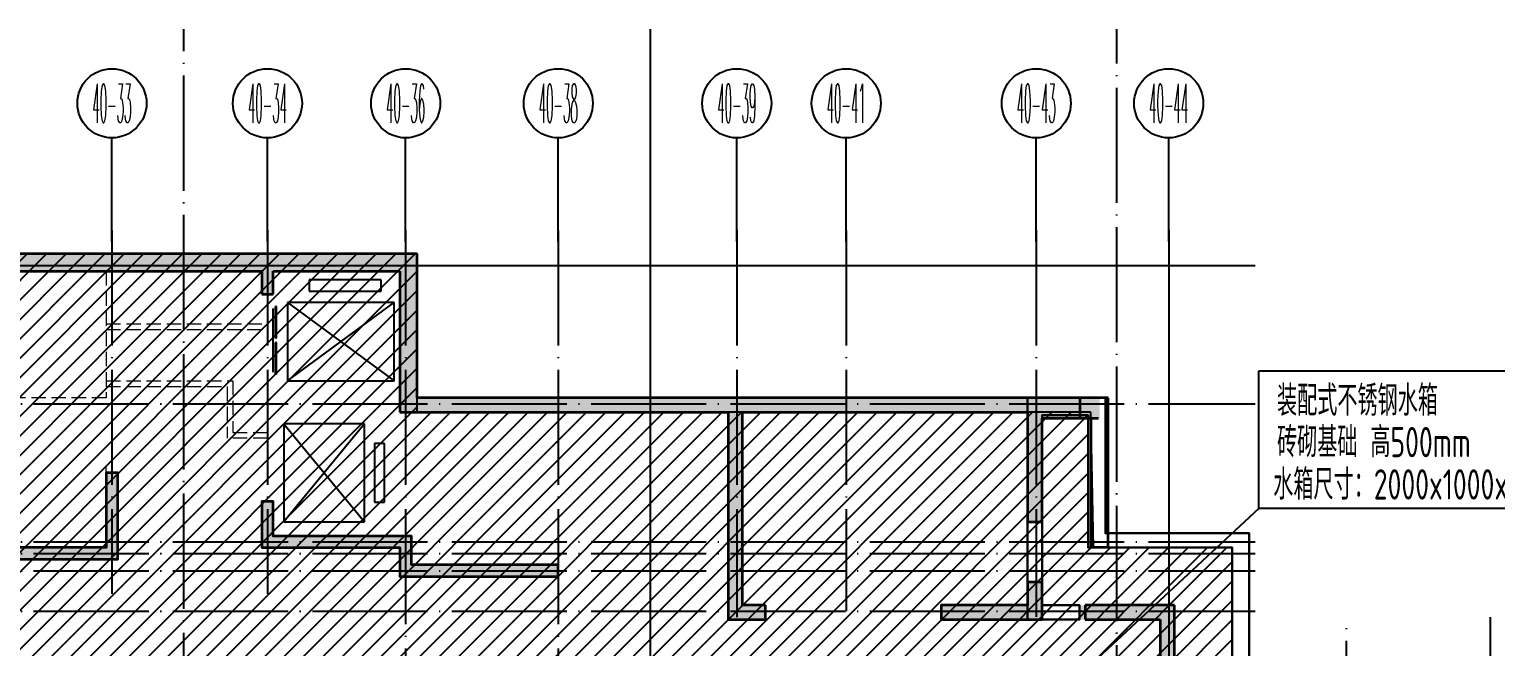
# Model space of a CAD drawing. Extents: x 115549 to 768939, y -502199 to 402497.
# Drawn here: x 280798 to 306261, y -318741 to -308022 of the extents above; entities that cross this region are included whole.
import ezdxf
from ezdxf.enums import TextEntityAlignment as Align

# ---------------------------------------------------------------- set-up
doc = ezdxf.new("R2010")
doc.units = 0
doc.header["$LTSCALE"] = 1000
doc.header["$MEASUREMENT"] = 0
doc.linetypes.add('__DASH', pattern=[0.35, 0.25, -0.1])
doc.linetypes.add('DOTE', pattern=[2.4200000000000004, 2, -0.2, 0.02, -0.2])
for name, color, linetype, lineweight in [('_0', 7, 'Continuous', 9), ('renWALL', 8, 'Continuous', 9), ('WALL', 150, 'Continuous', 30), ('主楼剪力墙', 212, 'Continuous', 5), ('剪力墙填充', 192, 'Continuous', 5), ('砼墙', 3, 'Continuous', 35)]:
    doc.layers.add(name, color=color, linetype=linetype, lineweight=lineweight)
for name, color, linetype in [('AXIS', 3, 'Continuous'), ('AXIS_TEXT', 7, 'Continuous'), ('DOTE', 16, 'DOTE'), ('EVTR', 2, 'Continuous'), ('WINDOW', 4, 'Continuous'), ('文字', 3, 'Continuous')]:
    doc.layers.add(name, color=color, linetype=linetype)
doc.styles.add('_TCH_AXIS', font='COMPLEX', dxfattribs={"bigfont": 'GBCBIG'})
doc.styles.add('COMPLEX', font='COMPLEX')
doc.styles.add('TSSD_Rein', font='tssdeng.shx', dxfattribs={"width": 0.7, "bigfont": 'tssdchn.shx'})

# ---------------------------------------------------------------- blocks, each defined once
blk = doc.blocks.new('qiangzh3333')
at = {"layer": 'WALL', "color": 8}
blk.add_lwpolyline([(503106601.0879959, 3697184896.250403), (503106601.0220502, 3697187746.184317), (503104101.0313287, 3697187746.281352), (503104101.0313287, 3697190096.169755), (503102751.5590816, 3697190096.169755), (503102751.5061421, 3697186246.165726), (503103652.0370349, 3697186246.079053), (503103652.0610965, 3697186496.079052), (503103001.5095794, 3697186496.141665), (503103001.5549565, 3697189796.169755), (503103801.0313287, 3697189796.169755), (503103801.0313287, 3697187496.292995), (503106301.0278348, 3697187496.19596), (503106301.0937805, 3697184646.262046)], dxfattribs=at)
blk = doc.blocks.new('zhuloujlqtiangchong')
at = {"layer": '主楼剪力墙'}
h = blk.add_hatch(color=253, dxfattribs=at)
h.dxf.hatch_style = 1
h.paths.add_polyline_path([(691872.2286140919, 661850.9697189331), (691872.2286140919, 659950.9697189331), (691872.2286140919, 659600.9697189331), (691872.2286140919, 657750.9697189331), (691872.2286140919, 655850.9697189331), (691672.2286140919, 655850.9697189331), (691672.2286140919, 657750.9697189331), (691672.2286140919, 659600.9697189331), (691672.2286140919, 659950.9697189331), (691672.2286140919, 661850.9697189331)], flags=16)
h.paths.add_polyline_path([(694422.2286140919, 662500.9697189331), (694172.2286140919, 662500.9697189331), (694172.2286140919, 661850.9697189331), (695572.2286140919, 661850.9697189331), (695922.2286140919, 661850.9697189331), (695922.2286140919, 662100.9697189331), (695572.2286140919, 662100.9697189331), (694422.2286140919, 662100.9697189331)], flags=17)
h.paths.add_polyline_path([(699172.2286140919, 656800.9697189331), (699172.2286140919, 657050.9697189331), (698772.2286140919, 657050.9697189331), (698772.2286140919, 658550.9697189331), (698572.2286140919, 658550.9697189331), (698572.2286140919, 656800.9697189331)], flags=17)
h.paths.add_polyline_path([(702672.2286140919, 660600.9697189331), (705222.2286140919, 660600.9697189331), (705972.2286140919, 660600.9697189331), (705972.2286140919, 660800.9697189331), (705222.2286140919, 660800.9697189331), (702422.2286140919, 660800.9697189331), (702422.2286140919, 660200.9697189331), (702422.2286140919, 658550.9697189331), (702422.2286140919, 657900.9697189331), (702422.2286140919, 657050.9697189331), (701672.2286140919, 657050.9697189331), (701672.2286140919, 656800.9697189331), (702672.2286140919, 656800.9697189331), (702672.2286140919, 657900.9697189331), (702672.2286140919, 658550.9697189331), (702672.2286140919, 660200.9697189331)], flags=17)
h.paths.add_polyline_path([(704222.2286140919, 656900.9697189331), (704222.2286140919, 657400.9697189331), (704222.2286140919, 657800.9697189331), (707172.2286140919, 657800.9697189331), (707172.2286140919, 658000.9697189331), (703972.2286140919, 658000.9697189331), (703972.2286140919, 657400.9697189331), (703972.2286140919, 656900.9697189331), (703972.2286140919, 656050.9697189331), (704222.2286140919, 656050.9697189331)], flags=17)
h.paths.add_polyline_path([(707272.2286140919, 652300.9697189331), (707272.2286140919, 653100.9697189331), (707672.2286140919, 653100.9697189331), (707672.2286140919, 653350.9697189331), (707272.2286140919, 653350.9697189331), (707272.2286140919, 654050.9697189331), (707022.2286140919, 654050.9697189331), (707022.2286140919, 653200.9697189331), (707022.2286140919, 652550.9697189331), (704572.2286140919, 652550.9697189331), (704222.2286140919, 652550.9697189331), (704222.2286140919, 652800.9853439331), (704222.2286140919, 654050.9697189331), (703972.2286140919, 654050.9697189331), (703972.2286140919, 652800.9853439331), (703972.2286140919, 652300.9697189331), (704572.2286140919, 652300.9697189331)])
h.paths.add_polyline_path([(715822.2286140919, 660200.9697189331), (715822.2286140919, 660800.9697189331), (713022.2286140919, 660800.9697189331), (713022.2286140919, 660600.9697189331), (715572.2286140919, 660600.9697189331), (715572.2286140919, 660200.9697189331), (715572.2286140919, 658550.9697189331), (715572.2286140919, 658150.9697189331), (715572.2286140919, 656800.9697189331), (716572.2286140919, 656800.9697189331), (716572.2286140919, 657050.9697189331), (715822.2286140919, 657050.9697189331), (715822.2286140919, 658150.9697189331), (715822.2286140919, 658550.9697189331)], flags=17)
h.paths.add_polyline_path([(710772.2286140919, 653100.9697189331), (710772.2286140919, 652300.9697189331), (711372.2286140919, 652300.9697189331), (713872.2286140919, 652300.9697189331), (714472.2286140919, 652300.9697189331), (714472.2286140919, 654050.9697189331), (714222.2286140919, 654050.9697189331), (714222.2286140919, 652550.9697189331), (713872.2286140919, 652550.9697189331), (711372.2286140919, 652550.9697189331), (711022.2286140919, 652550.9697189331), (711022.2286140919, 653200.9697189331), (711022.2286140919, 654050.9697189331), (710772.2286140919, 654050.9697189331), (710772.2286140919, 653350.9697189331), (710372.2286140919, 653350.9697189331), (710372.2286140919, 653100.9697189331)])
h.paths.add_polyline_path([(714472.2286140919, 657650.9697189331), (714472.2286140919, 658250.9697189331), (712772.2286140919, 658250.9697189331), (710872.2286140919, 658250.9697189331), (710872.2286140919, 658050.9697189331), (712772.2286140919, 658050.9697189331), (714222.2286140919, 658050.9697189331), (714222.2286140919, 657650.9697189331), (714222.2286140919, 656900.9697189331), (714222.2286140919, 656050.9697189331), (714472.2286140919, 656050.9697189331), (714472.2286140919, 656900.9697189331)], flags=17)
h.paths.add_polyline_path([(715672.2286140919, 662600.9697189331), (715672.2286140919, 662800.9697189331), (713122.2286140919, 662800.9697189331), (713122.2286140919, 663300.9697189331), (710722.2286140919, 663300.9697189331), (710722.2286140919, 663900.9697189331), (710522.2286140919, 663900.9697189331), (710522.2286140919, 663100.9697189331), (712922.2286140919, 663100.9697189331), (712922.2286140919, 662600.9697189331)], flags=17)
h.paths.add_polyline_path([(705322.2286140919, 662900.9697189331), (708022.2286140919, 662900.9697189331), (708022.2286140919, 664400.9697189331), (707822.2286140919, 664400.9697189331), (707822.2286140919, 663100.9697189331), (705122.2286140919, 663100.9697189331), (705122.2286140919, 662800.9697189331), (702572.2286140919, 662800.9697189331), (702572.2286140919, 662600.9697189331), (705322.2286140919, 662600.9697189331)], flags=17)
h.paths.add_polyline_path([(719672.2286140919, 656800.9697189331), (719672.2286140919, 658550.9697189331), (719472.2286140919, 658550.9697189331), (719472.2286140919, 657050.9697189331), (719072.2286140919, 657050.9697189331), (719072.2286140919, 656800.9697189331)], flags=17)
h.paths.add_polyline_path([(722672.2286140919, 661850.9697189331), (724072.2286140919, 661850.9697189331), (724072.2286140919, 662500.9697189331), (723822.2286140919, 662500.9697189331), (723822.2286140919, 662100.9697189331), (722672.2286140919, 662100.9697189331), (722322.2286140919, 662100.9697189331), (722322.2286140919, 661850.9697189331)], flags=17)
h.paths.add_polyline_path([(689372.2286140919, 662500.9697189331), (689122.2286140919, 662500.9697189331), (689122.2286140919, 662100.9697189331), (687972.2286140919, 662100.9697189331), (687622.2286140919, 662100.9697189331), (687622.2286140919, 661850.9697189331), (687972.2286140919, 661850.9697189331), (689372.2286140919, 661850.9697189331)], flags=17)
h.paths.add_polyline_path([(684972.2286140919, 656800.9697189331), (684972.2286140919, 658550.9697189331), (684772.2286140919, 658550.9697189331), (684772.2286140919, 657050.9697189331), (684372.2286140919, 657050.9697189331), (684372.2286140919, 656800.9697189331)], flags=17)
h.paths.add_polyline_path([(681122.2286140919, 660800.9697189331), (678322.2286140919, 660800.9697189331), (677572.2286140919, 660800.9697189331), (677572.2286140919, 660600.9697189331), (678322.2286140919, 660600.9697189331), (680872.2286140919, 660600.9697189331), (680872.2286140919, 660200.9697189331), (680872.2286140919, 658550.9697189331), (680872.2286140919, 657900.9697189331), (680872.2286140919, 656800.9697189331), (681872.2286140919, 656800.9697189331), (681872.2286140919, 657050.9697189331), (681122.2286140919, 657050.9697189331), (681122.2286140919, 657900.9697189331), (681122.2286140919, 658550.9697189331), (681122.2286140919, 660200.9697189331)], flags=17)
h.paths.add_polyline_path([(679572.2286140919, 656900.9697189331), (679572.2286140919, 657400.9697189331), (679572.2286140919, 658000.9697189331), (676372.2286140919, 658000.9697189331), (676372.2286140919, 657800.9697189331), (679322.2286140919, 657800.9697189331), (679322.2286140919, 657400.9697189331), (679322.2286140919, 656900.9697189331), (679322.2286140919, 656050.9697189331), (679572.2286140919, 656050.9697189331)], flags=17)
h.paths.add_polyline_path([(679572.2286140919, 652300.9697189331), (679572.2286140919, 654050.9697189331), (679322.2286140919, 654050.9697189331), (679322.2286140919, 652550.9697189331), (676872.2286140919, 652550.9697189331), (676522.2286140919, 652550.9697189331), (676522.2286140919, 653200.9697189331), (676522.2286140919, 654050.9697189331), (676272.2286140919, 654050.9697189331), (676272.2286140919, 653350.9697189331), (675872.2305672169, 653350.9697189331), (675872.2305672169, 653100.9697189331), (676272.2286140919, 653100.9697189331), (676272.2286140919, 652300.9697189331), (676872.2286140919, 652300.9697189331)])
h.paths.add_polyline_path([(667972.2305672169, 660200.9697189331), (667972.2305672169, 660600.9697189331), (670522.2305672169, 660600.9697189331), (670522.2305672169, 660800.9697189331), (667722.2305672169, 660800.9697189331), (667722.2305672169, 660200.9697189331), (667722.2305672169, 658550.9697189331), (667722.2305672169, 658150.9697189331), (667722.2305672169, 657050.9697189331), (666972.2305672169, 657050.9697189331), (666972.2305672169, 656800.9697189331), (667972.2305672169, 656800.9697189331), (667972.2305672169, 658150.9697189331), (667972.2305672169, 658550.9697189331)], flags=17)
h.paths.add_polyline_path([(669072.2305672169, 652300.9697189331), (672172.2305672169, 652300.9697189331), (672772.2305672169, 652300.9697189331), (672772.2305672169, 653100.9697189331), (673172.2305672169, 653100.9697189331), (673172.2305672169, 653350.9697189331), (672772.2305672169, 653350.9697189331), (672772.2305672169, 654050.9697189331), (672522.2305672169, 654050.9697189331), (672522.2305672169, 653200.9697189331), (672522.2305672169, 652550.9697189331), (672172.2305672169, 652550.9697189331), (669322.2305672169, 652550.9697189331), (669322.2305672169, 654050.9697189331), (669072.2305672169, 654050.9697189331)])
h.paths.add_polyline_path([(669322.2305672169, 657650.9697189331), (669322.2305672169, 658050.9697189331), (670772.2305672169, 658050.9697189331), (672672.2305672169, 658050.9697189331), (672672.2305672169, 658250.9697189331), (670772.2305672169, 658250.9697189331), (669072.2305672169, 658250.9697189331), (669072.2305672169, 657650.9697189331), (669072.2305672169, 656900.9697189331), (669072.2305672169, 656050.9697189331), (669322.2305672169, 656050.9697189331), (669322.2305672169, 656900.9697189331)], flags=17)
h.paths.add_polyline_path([(670622.2305672169, 662600.9697189331), (670622.2305672169, 663100.9697189331), (673022.2305672169, 663100.9697189331), (673022.2305672169, 663900.9697189331), (672822.2305672169, 663900.9697189331), (672822.2305672169, 663300.9697189331), (670422.2305672169, 663300.9697189331), (670422.2305672169, 662800.9697189331), (667872.2305672169, 662800.9697189331), (667872.2305672169, 662600.9697189331)], flags=17)
h.paths.add_polyline_path([(678422.2286140919, 663100.9697189331), (675722.2305672169, 663100.9697189331), (675722.2305672169, 664400.9697189331), (675522.2305672169, 664400.9697189331), (675522.2305672169, 662900.9697189331), (678222.2286140919, 662900.9697189331), (678222.2286140919, 662600.9697189331), (680972.2286140919, 662600.9697189331), (680972.2286140919, 662800.9697189331), (678422.2286140919, 662800.9697189331)], flags=17)
h.paths.add_polyline_path([(664472.2305672169, 656800.9697189331), (664472.2305672169, 657050.9697189331), (664072.2305672169, 657050.9697189331), (664072.2305672169, 658550.9697189331), (663872.2305672169, 658550.9697189331), (663872.2305672169, 656800.9697189331)], flags=17)
h.paths.add_polyline_path([(661222.2305672169, 661850.9697189331), (661222.2305672169, 662100.9697189331), (660872.2305672169, 662100.9697189331), (659722.2344734669, 662100.9697189331), (659722.2344734669, 662500.9697189331), (659472.2344734669, 662500.9697189331), (659472.2344734669, 661850.9697189331), (660872.2305672169, 661850.9697189331)], flags=17)
h.paths.add_polyline_path([(725071.2208015919, 655600.9697189331), (725071.2208015919, 655850.9697189331), (723172.2286140919, 655850.9697189331), (722822.2286140919, 655850.9697189331), (722822.2286140919, 656900.9697189331), (722822.2286140919, 657750.9697189331), (722572.2286140919, 657750.9697189331), (722572.2286140919, 657050.9697189331), (722172.2286140919, 657050.9697189331), (722172.2286140919, 656800.9697189331), (722572.2286140919, 656800.9697189331), (722572.2286140919, 655600.9697189331), (723172.2286140919, 655600.9697189331)], flags=17)
h.paths.add_polyline_path([(724722.2286140919, 665350.9697189331), (725072.2286140919, 665350.96971941), (725072.2286140919, 665700.9697189331), (713222.2286140919, 665700.9697189331), (713222.2286140919, 668200.9697189331), (705072.2286140919, 668200.9697189331), (705072.2286140919, 668125.9697189331), (704097.2286140919, 668125.9697189331), (704097.2286140919, 666500.9697189331), (699372.2286140919, 666500.9697189331), (699372.2286140919, 665700.9697189331), (693172.2286140919, 665700.9697189331), (693172.2286140919, 662100.9697189331), (690372.2286140919, 662100.9697189331), (690372.2286140919, 665700.9697189331), (684172.2286140919, 665700.9697189331), (684172.2286140919, 666500.9697189331), (679447.2286140919, 666500.9697189331), (679447.2286140919, 668125.9697189331), (678472.2286140919, 668125.9697189331), (678472.2286140919, 668200.9697189331), (670322.2305672169, 668200.9697189331), (670322.2305672169, 665700.9697189331), (658472.2344734669, 665700.9697189331), (658472.2344734669, 662100.9697189331), (657172.2344734669, 662100.9697189331), (657172.2344734669, 655600.9697189331), (660972.2305672169, 655600.9697189331), (660972.2305672169, 656800.9697189331), (661372.2305672169, 656800.9697189331), (661372.2305672169, 657050.9697189331), (660972.2305672169, 657050.9697189331), (660972.2305672169, 657750.9697189331), (660722.2305672169, 657750.9697189331), (660722.2305672169, 655850.9697189331), (657422.2344734669, 655850.9697189331), (657422.2344734669, 661850.9697189331), (658822.2344734669, 661850.9697189331), (658822.2344734669, 665350.9697189331), (659472.2344734669, 665350.9697189331), (659472.2344734669, 663550.9697189331), (659722.2344734669, 663550.9697189331), (659722.2344734669, 665450.9697189331), (664672.2305672169, 665450.9697189331), (664672.2305672169, 662100.9697189331), (664272.2305672169, 662100.9697189331), (664272.2305672169, 661850.9697189331), (664922.2305672169, 661850.9697189331), (664922.2305672169, 665450.9697189331), (670622.2305672169, 665450.9697189331), (670622.2305672169, 667900.9697189331), (672822.2305672169, 667900.9697189331), (672822.2305672169, 667500.9697189331), (673022.2305672169, 667500.9697189331), (673022.2305672169, 667900.9697189331), (678222.2286140919, 667900.9697189331), (678222.2286140919, 665450.9697189331), (680972.2286140919, 665450.9697189331), (680972.2286140919, 665700.9697189331), (678472.2286140919, 665700.9697189331), (678472.2286140919, 667775.9697189331), (679097.2286140919, 667775.9697189331), (679097.2286140919, 666250.9697189331), (683922.2286140919, 666250.9697189331), (683922.2286140919, 665700.9697189331), (683572.2286140919, 665700.9697189331), (683572.2286140919, 665450.9697189331), (683922.2286140919, 665450.9697189331), (683922.2286140919, 661850.9697189331), (684572.2286140919, 661850.9697189331), (684572.2286140919, 662100.9697189331), (684172.2286140919, 662100.9697189331), (684172.2286140919, 665450.9697189331), (689122.2286140919, 665450.9697189331), (689122.2286140919, 663550.9697189331), (689372.2286140919, 663550.9697189331), (689372.2286140919, 665350.9697189331), (690022.2286140919, 665350.9697189331), (690022.2286140919, 661850.9697189331), (691422.2286140919, 661850.9697189331), (691422.2286140919, 655850.9697189331), (688122.2286140919, 655850.9697189331), (688122.2286140919, 657750.9697189331), (687872.2286140919, 657750.9697189331), (687872.2286140919, 657050.9697189331), (687472.2286140919, 657050.9697189331), (687472.2286140919, 656800.9697189331), (687872.2286140919, 656800.9697189331), (687872.2286140919, 655600.9697189331), (695672.2286140919, 655600.9697189331), (695672.2286140919, 656800.9697189331), (696072.2286140919, 656800.9697189331), (696072.2286140919, 657050.9697189331), (695672.2286140919, 657050.9697189331), (695672.2286140919, 657750.9697189331), (695422.2286140919, 657750.9697189331), (695422.2286140919, 655850.9697189331), (692122.2286140919, 655850.9697189331), (692122.2286140919, 661850.9697189331), (693522.2286140919, 661850.9697189331), (693522.2286140919, 665350.9697189331), (694172.2286140919, 665350.9697189331), (694172.2286140919, 663550.9697189331), (694422.2286140919, 663550.9697189331), (694422.2286140919, 665450.9697189331), (699372.2286140919, 665450.9697189331), (699372.2286140919, 662100.9697189331), (698972.2286140919, 662100.9697189331), (698972.2286140919, 661850.9697189331), (699622.2286140919, 661850.9697189331), (699622.2286140919, 665450.9697189331), (699972.2286140919, 665450.9697189331), (699972.2286140919, 665700.9697189331), (699622.2286140919, 665700.9697189331), (699622.2286140919, 666250.9697189331), (704447.2286140919, 666250.9697189331), (704447.2286140919, 667775.9697189331), (705072.2286140919, 667775.9697189331), (705072.2286140919, 665700.9697189331), (702572.2286140919, 665700.9697189331), (702572.2286140919, 665450.9697189331), (705322.2286140919, 665450.9697189331), (705322.2286140919, 667900.9697189331), (710522.2286140919, 667900.9697189331), (710522.2286140919, 667500.9697189331), (710722.2286140919, 667500.9697189331), (710722.2286140919, 667900.9697189331), (712922.2286140919, 667900.9697189331), (712922.2286140919, 665450.9697189331), (718622.2286140919, 665450.9697189331), (718622.2286140919, 661850.9697189331), (719272.2286140919, 661850.9697189331), (719272.2286140919, 662100.9697189331), (718872.2286140919, 662100.9697189331), (718872.2286140919, 665450.9697189331), (723822.2286140919, 665450.9697189331), (723822.2286140919, 663550.9697189331), (724072.2286140919, 663550.9697189331), (724072.2286140919, 665350.9697189331)])
h.paths.add_polyline_path([(725072.2286140919, 662100.9697189331), (724722.2286140919, 662100.9697184563), (724722.2286140919, 661850.9697189331), (726122.2286140919, 661850.9697189331), (726122.2286140919, 655850.9697189331), (725671.2208015919, 655850.9697189331), (725671.2208015919, 655600.9697189331), (726372.2286140919, 655600.9697189331), (726372.2286140919, 662100.9697189331)])
at = {"color": 253}
for q in [(724733.1645114422, 665700.9761309624), (725053.4620158672, 665350.9697189331)]:
    blk.add_line((724733.164511323, 665350.9697189331), q, dxfattribs=at)
blk = doc.blocks.new('$DORLIB2D$00000127')
at = {"color": 0}
for points in [[(-0.5333333333328483, 0.7948983154366971), (-0.5333333333328483, 0.690405644187237)], [(-0.0333333333328483, 0.7948983154366971), (-0.5333333333328483, 0.7948983154366971)], [(-0.0333333333328483, 0.7948983154366971), (-0.0333333333328483, 0.690405644187237)], [(0.5333333333328483, 0.7948983154366971), (0.0333333333328483, 0.7948983154366971)], [(0.0333333333328483, 0.7948983154366971), (0.0333333333328483, 0.690405644187237)], [(0.5333333333328483, 0.7948983154366971), (0.5333333333328483, 0.690405644187237)], [(-0.0333333333328483, 0.690405644187237), (-0.5333333333328483, 0.690405644187237)], [(0.5, 0.4999999999999858), (-0.5, 0.4999999999999858)], [(0.5333333333328483, 0.690405644187237), (0.0333333333328483, 0.690405644187237)]]:
    blk.add_lwpolyline(points, dxfattribs=at)
blk = doc.blocks.new('_AXISO')
blk.add_circle((0, 0), 0.5)
at = {"layer": 'AXIS_TEXT', "style": 'COMPLEX', "width": 1.041666666666667}
blk.add_attdef('A', text='', height=0.56, dxfattribs=at).set_placement((-0.25, -0.28), (0.25, -0.28), align=Align.FIT)
blk = doc.blocks.new('agaaa')
at = {"layer": 'AXIS'}
for p, q in [((1163995.687020369, 1322674.488126552), (1163995.687020371, 1324476.115025775)), ((1166695.687020291, 1322674.488126551), (1166695.687020293, 1324476.115025773)), ((1169095.687019807, 1322674.488126549), (1169095.687019809, 1324476.115025772)), ((1171745.687020876, 1322674.488126547), (1171745.687020878, 1324476.11502577)), ((1174845.687020241, 1322674.488126545), (1174845.687020242, 1324476.115025768)), ((1176745.687020577, 1322674.488126544), (1176745.687020579, 1324476.115025767)), ((1180045.687020414, 1322674.488126542), (1180045.687020416, 1324476.115025765)), ((1182345.687020481, 1322674.488126541), (1182345.687020483, 1324476.115025763))]:
    blk.add_line(p, q, dxfattribs=at)
ref = blk.add_blockref('_AXISO', (1163995.687020371, 1325076.115025775), dxfattribs=dict(at, xscale=1200, yscale=1200, zscale=1200))
ref.add_attrib('A', '40-33', dxfattribs={"layer": 'AXIS_TEXT', "height": 678.8225099390856, "style": '_TCH_AXIS', "width": 0.2099999999999274}).set_placement((1163656.275765402, 1324736.703770806), (1164335.098275341, 1324736.703770806), align=Align.FIT)
ref = blk.add_blockref('_AXISO', (1166695.687020293, 1325076.115025773), dxfattribs=dict(at, xscale=1200, yscale=1200, zscale=1200))
ref.add_attrib('A', '40-34', dxfattribs={"layer": 'AXIS_TEXT', "height": 678.8225099390856, "style": '_TCH_AXIS', "width": 0.2058823529411053}).set_placement((1166356.275765323, 1324736.703770804), (1167035.098275262, 1324736.703770804), align=Align.FIT)
ref = blk.add_blockref('_AXISO', (1169095.687019809, 1325076.115025771), dxfattribs=dict(at, xscale=1200, yscale=1200, zscale=1200))
ref.add_attrib('A', '40-36', dxfattribs={"layer": 'AXIS_TEXT', "height": 678.8225099390856, "style": '_TCH_AXIS', "width": 0.2099999999999274}).set_placement((1168756.27576484, 1324736.703770802), (1169435.098274779, 1324736.703770802), align=Align.FIT)
ref = blk.add_blockref('_AXISO', (1171745.687020878, 1325076.11502577), dxfattribs=dict(at, xscale=1200, yscale=1200, zscale=1200))
ref.add_attrib('A', '40-38', dxfattribs={"layer": 'AXIS_TEXT', "height": 678.8225099390856, "style": '_TCH_AXIS', "width": 0.2099999999999274}).set_placement((1171406.275765908, 1324736.7037708), (1172085.098275847, 1324736.7037708), align=Align.FIT)
ref = blk.add_blockref('_AXISO', (1174845.687020243, 1325076.115025768), dxfattribs=dict(at, xscale=1200, yscale=1200, zscale=1200))
ref.add_attrib('A', '40-39', dxfattribs={"layer": 'AXIS_TEXT', "height": 678.8225099390856, "style": '_TCH_AXIS', "width": 0.2099999999999274}).set_placement((1174506.275765273, 1324736.703770798), (1175185.098275212, 1324736.703770798), align=Align.FIT)
ref = blk.add_blockref('_AXISO', (1176745.687020579, 1325076.115025767), dxfattribs=dict(at, xscale=1200, yscale=1200, zscale=1200))
ref.add_attrib('A', '40-41', dxfattribs={"layer": 'AXIS_TEXT', "height": 678.8225099390856, "style": '_TCH_AXIS', "width": 0.21649484536075}).set_placement((1176406.27576561, 1324736.703770797), (1177085.098275549, 1324736.703770797), align=Align.FIT)
ref = blk.add_blockref('_AXISO', (1180045.687020416, 1325076.115025765), dxfattribs=dict(at, xscale=1200, yscale=1200, zscale=1200))
ref.add_attrib('A', '40-43', dxfattribs={"layer": 'AXIS_TEXT', "height": 678.8225099390856, "style": '_TCH_AXIS', "width": 0.2058823529411053}).set_placement((1179706.275765447, 1324736.703770795), (1180385.098275386, 1324736.703770795), align=Align.FIT)
ref = blk.add_blockref('_AXISO', (1182345.687020483, 1325076.115025763), dxfattribs=dict(at, xscale=1200, yscale=1200, zscale=1200))
ref.add_attrib('A', '40-44', dxfattribs={"layer": 'AXIS_TEXT', "height": 678.8225099390856, "style": '_TCH_AXIS', "width": 0.2019230769230071}).set_placement((1182006.275765514, 1324736.703770794), (1182685.098275452, 1324736.703770794), align=Align.FIT)
blk = doc.blocks.new('gangjinhunningtuqiang')
at = {"layer": '砼墙', "color": 8}
for p, q in [((707922.2286140919, 668200.9697189331), (705822.2286140919, 668200.9697189331)), ((710622.2286140919, 668200.9697189331), (707922.2286140919, 668200.9697189331)), ((713222.2286140919, 668200.9697189331), (710622.2286140919, 668200.9697189331)), ((713222.2286140919, 665700.9697189331), (713222.2286140919, 668200.9697189331)), ((705822.2286140919, 667900.9697189331), (707922.2286140919, 667900.9697189331)), ((707922.2286140919, 667900.9697189331), (710522.2286140919, 667900.9697189331)), ((710522.2286140919, 667900.9697189331), (710522.2286140919, 667500.9697189331)), ((710722.2286140919, 667500.9697189331), (710722.2286140919, 667900.9697189331)), ((710722.2286140919, 667900.9697189331), (712922.2286140919, 667900.9697189331)), ((712922.2286140919, 667900.9697189331), (712922.2286140919, 665450.9697189331)), ((710522.2286140919, 667500.9697189331), (710722.2286140919, 667500.9697189331)), ((713522.2286140919, 665700.9697189331), (713222.2286140919, 665700.9697189331)), ((715672.2286140919, 665700.9697189331), (713522.2286140919, 665700.9697189331)), ((718272.2286140919, 665700.9697189331), (715672.2286140919, 665700.9697189331)), ((718772.2286140919, 665700.9697189331), (718272.2286140919, 665700.9697189331)), ((720672.2286140919, 665700.9697189331), (718772.2286140919, 665700.9697189331)), ((723072.2286140919, 665700.9697189331), (720672.2286140919, 665700.9697189331)), ((723972.2286140919, 665700.9697189331), (723072.2286140919, 665700.9697189331)), ((725222.2132832408, 665700.9697189331), (723972.2286140919, 665700.9697189331)), ((725222.2132832408, 663101.0925154686), (725222.2132832408, 665700.9697189331)), ((712922.2286140919, 665450.9697189331), (713522.2286140919, 665450.9697189331)), ((713522.2286140919, 665450.9697189331), (715672.2286140919, 665450.9697189331)), ((715672.2286140919, 665450.9697189331), (718272.2286140919, 665450.9697189331)), ((718272.2286140919, 665450.9697189331), (718622.2286140919, 665450.9697189331)), ((718622.2286140919, 665450.9697189331), (718622.2286140919, 661850.9697189331)), ((718872.2286140919, 662100.9697189331), (718872.2286140919, 665450.9697189331)), ((718872.2286140919, 665450.9697189331), (720672.2286140919, 665450.9697189331)), ((720672.2286140919, 665450.9697189331), (723072.2286140919, 665450.9697189331)), ((723072.2286140919, 665450.9697189331), (723822.2286140919, 665450.9697189331)), ((723822.2286140919, 665450.9697189331), (723822.2286140919, 663550.9697189331)), ((724072.2286140919, 665350.9697189331), (724922.2132832408, 665352.0105829239)), ((724072.2286140919, 663550.9697189331), (724072.2286140919, 665350.9697189331)), ((724922.2132832408, 665352.0198206902), (724922.2132832408, 663101.0974311829)), ((723822.2286140919, 663550.9697189331), (724072.2286140919, 663550.9697189331)), ((719272.2286140919, 662100.9697189331), (718872.2286140919, 662100.9697189331)), ((719272.2286140919, 661850.9697189331), (719272.2286140919, 662100.9697189331)), ((724821.2132832408, 662100.9697189331), (724821.2132832408, 661850.9697189331)), ((725772.2286140919, 662100.9697189331), (725171.2132832408, 662100.9697189331)), ((726372.2286140919, 662100.9697189331), (725772.2286140919, 662100.9697189331)), ((726372.2286140919, 660500.9697189331), (726372.2286140919, 662100.9697189331)), ((718622.2286140919, 661850.9697189331), (719272.2286140919, 661850.9697189331)), ((724821.2132832408, 661850.9697189331), (725772.2286140919, 661850.9697189331)), ((725772.2286140919, 661850.9697189331), (726122.2286140919, 661850.9697189331)), ((726122.2286140919, 661850.9697189331), (726122.2286140919, 660500.9697189331))]:
    blk.add_line(p, q, dxfattribs=at)
for points in [[(705322.2286140919, 662900.9697189331), (708022.2286140919, 662900.9697189331), (708022.2286140919, 664400.9697189331), (707822.2286140919, 664400.9697189331), (707822.2286140919, 663100.9697189331), (705122.2286140919, 663100.9697189331), (705122.2286140919, 662800.9697189331), (702572.2286140919, 662800.9697189331), (702572.2286140919, 662600.9697189331), (705322.2286140919, 662600.9697189331)], [(715672.2286140919, 662600.9697189331), (715672.2286140919, 662800.9697189331), (713122.2286140919, 662800.9697189331), (713122.2286140919, 663300.9697189331), (710722.2286140919, 663300.9697189331), (710722.2286140919, 663900.9697189331), (710522.2286140919, 663900.9697189331), (710522.2286140919, 663100.9697189331), (712922.2286140919, 663100.9697189331), (712922.2286140919, 662600.9697189331)], [(722672.2286140919, 661850.9697189331), (724072.2286140919, 661850.9697189331), (724072.2286140919, 662500.9697189331), (723822.2286140919, 662500.9697189331), (723822.2286140919, 662100.9697189331), (722672.2286140919, 662100.9697189331), (722322.2286140919, 662100.9697189331), (722322.2286140919, 661850.9697189331)]]:
    blk.add_lwpolyline(points, close=True, dxfattribs=at)
for points in [[(725223.2132832408, 663101.0925154686), (724922.2132832408, 663101.0974311829)], [(725171.2132832408, 662100.9697189331), (724821.2132832408, 662100.9697189331)]]:
    blk.add_lwpolyline(points, dxfattribs=at)
blk = doc.blocks.new('saaaa')
at = {"layer": 'WALL', "color": 8}
for p, q in [((504770440.3650139, 3696250892.570659), (504770440.3120744, 3696247042.56663)), ((504771789.837261, 3696250892.570658), (504770440.3650139, 3696250892.570659)), ((504771789.837261, 3696248542.682255), (504771789.837261, 3696250892.570658)), ((504770690.3155117, 3696247292.542569), (504770690.3608888, 3696250592.570659)), ((504770690.3608888, 3696250592.570659), (504771489.837261, 3696250592.570658)), ((504771489.837261, 3696250592.570658), (504771489.837261, 3696248292.693899)), ((504774289.8279825, 3696248542.58522), (504771789.837261, 3696248542.682255)), ((504774289.8939282, 3696245692.651307), (504774289.8279825, 3696248542.58522)), ((504771489.837261, 3696248292.693899), (504773989.8337671, 3696248292.596864)), ((504773989.8337671, 3696248292.596864), (504773989.8997127, 3696245442.66295)), ((504771340.8670288, 3696247292.479956), (504770690.3155117, 3696247292.542569)), ((504771340.8429672, 3696247042.479957), (504771340.8670288, 3696247292.479956)), ((504770440.3120744, 3696247042.56663), (504771340.8429672, 3696247042.479957))]:
    blk.add_line(p, q, dxfattribs=at)
blk = doc.blocks.new('40zhouxian')
at = {"layer": 'DOTE', "color": 8}
for p, q in [((1163995.687020397, 1299649.318362949), (1163995.687020397, 1293339.186490136)), ((1166695.687020315, 1299649.318362961), (1166695.687020322, 1293339.186490156)), ((1169095.68701983, 1299649.318362962), (1169095.687019839, 1288337.611513099)), ((1171745.687020903, 1299649.318362912), (1171745.687020911, 1281922.12026206)), ((1171745.687020904, 1299649.318363002), (1171745.687020911, 1281922.12026206)), ((1174845.68702027, 1299649.318363005), (1174845.68702027, 1292934.430192555)), ((1176745.687020599, 1299649.318363007), (1176745.687020599, 1293039.186490531)), ((1180045.687020426, 1299649.318363009), (1180045.687020426, 1292939.187235209)), ((1182345.687020486, 1299649.318363002), (1182345.687020501, 1281921.997362807)), ((1182345.687020486, 1299649.318363002), (1182345.687020501, 1281921.997362807)), ((1111815.040118809, 1299039.186490352), (1183845.687020471, 1299039.186490352)), ((1111815.040118813, 1296639.186490255), (1183845.687020476, 1296639.186490255)), ((1111815.040118809, 1294239.186489905), (1183845.687020471, 1294239.186489905)), ((1111815.040118813, 1294039.186490248), (1183845.687020476, 1294039.186490248)), ((1111815.040118809, 1293739.186490221), (1183845.687020471, 1293739.186490221)), ((1111815.040118809, 1293039.186490303), (1183845.687020471, 1293039.186490303))]:
    blk.add_line(p, q, dxfattribs=at)

msp = doc.modelspace()

# ---------------------------------------------------------------- hatches: boundary and pattern name
h = msp.add_hatch()
h.set_pattern_fill('ANSI31', color=256, scale=150)
h.set_pattern_definition([(45, (-1224357.668310355, -1103447.702409551), (-168.3798022700466, 168.3798022700466), [])])
h.paths.add_polyline_path([(301683.2930054555, -317021.761324213), (299183.3185531388, -317021.7041924457), (299183.2965004335, -314671.833844469), (298133.3005161176, -314671.833844469), (287533.8118312249, -314671.833844469), (287533.8118312249, -311921.833844469), (279383.8118312249, -311921.833844469), (279383.8118312249, -311996.833844469), (278408.8118312249, -311996.833844469), (278408.8118312249, -313621.833844469), (273683.8118312249, -313621.833844469), (273683.8118312249, -314421.833844469), (267483.8118312249, -314421.833844469), (267483.8118312249, -318021.833844469), (264683.8118312249, -318021.833844469), (264683.8118312249, -314421.833844469), (258483.8118312249, -314421.833844469), (258483.8118312249, -313621.833844469), (253758.8118312249, -313621.833844469), (253758.8118312249, -311996.833844469), (252783.8118312249, -311996.833844469), (252783.8118312249, -311921.833844469), (244633.8137843499, -311921.833844469), (244633.8137843499, -314421.833844469), (232783.8176905999, -314421.833844469), (232783.8176905999, -318021.833844469), (231483.8176905999, -318021.833844469), (231481.3051575313, -327021.8181817989), (243633.8137843499, -327021.8181817989), (243633.8137843499, -327571.833844469), (246833.8137843499, -327571.833844469), (246833.8137843499, -326769.6784737568), (250833.8118312249, -326769.6784737568), (250833.8118312249, -327571.833844469), (253633.8118312249, -327571.833844469), (253633.8118312249, -327021.8181817989), (259933.3005161176, -327021.818219469), (259933.3005161772, -323071.8274324398), (262433.8118312249, -323071.8274324398), (262433.8118311653, -324271.8274324398), (269983.3004069219, -324271.8274329166), (269983.3004069219, -327021.8181817989), (276133.3005161176, -327021.8181817989), (276133.3005161176, -323071.833844469), (276733.8118312249, -323071.833844469), (276733.8118312249, -319321.833844469), (282583.2986407171, -319321.8261759739), (282583.2952704916, -320421.8261759739), (293983.3004069219, -320421.8261759739), (293983.3004069219, -323071.8274324398), (297133.8118312249, -323071.8274324398), (297133.8118312249, -324271.8274324398), (300433.3005161176, -324271.833844469), (300433.2981533299, -321071.8182113628), (303523.5848150144, -321071.8182113628), (303523.584815074, -319871.8065669994), (301683.1823890696, -319871.7351334553)])

# ---------------------------------------------------------------- linework, layer by layer
for p, q in [((302147.2651716957, -316342.9971869449), (292732.4420813213, -325088.837261961)), ((282333.3004069219, -317021.8274324398), (282333.3004069219, -317221.827586935))]:
    msp.add_line(p, q)
for points in [[(299233.2965004335, -314671.833844469), (298133.3005161176, -314671.833844469), (287533.8118312249, -314671.833844469), (287533.8118312249, -311921.833844469), (279383.8118312249, -311921.833844469)], [(276733.8118312249, -319321.833844469), (282583.2986407171, -319321.8261759739), (282583.2952704916, -320421.8261759739), (293983.3004069219, -320421.8261759739), (293983.3004069219, -323071.8274324398), (297133.8118312249, -323071.8274324398), (297133.8118312249, -324271.8274324398), (300433.3005161176, -324271.833844469), (300433.2981533299, -321071.8182113628), (303523.5848150144, -321071.8182113628), (303523.584815074, -319871.8065669994), (301683.1823890696, -319871.7351334553), (301683.2930054555, -317021.761324213), (299276.1786250363, -317021.7063143711), (299233.2965004335, -314671.833844469)]]:
    msp.add_lwpolyline(points)
at = {"color": 0}
msp.add_lwpolyline([(302147.2651716957, -313951.1652992229), (308128.2651716957, -313951.1652992229), (308128.2651716957, -316342.9971869449), (302147.2651716957, -316342.9971869449)], close=True, dxfattribs=at)
at = {"layer": '_0', "lineweight": -3}
for p, q in [((286908.3005159388, -312369.3274324398), (285658.300516058, -312369.3274324398)), ((285658.300516058, -312369.3274324398), (285658.300516058, -312566.8274324398)), ((286908.3005159388, -312566.8274324398), (286908.3005159388, -312369.3274324398)), ((285658.300516058, -312566.8274324398), (286908.3005159388, -312566.8274324398)), ((285283.300516058, -314124.3274324398), (287132.6990611444, -312764.3274324398)), ((285283.300516058, -312764.3274324398), (287132.6990611444, -314124.3274324398)), ((287132.6990611444, -312764.3274324398), (285283.300516058, -312764.3274324398)), ((285283.300516058, -312764.3274324398), (285283.300516058, -314124.3274324398)), ((287132.6990611444, -314124.3274324398), (287132.6990611444, -312764.3274324398)), ((285283.300516058, -314124.3274324398), (287132.6990611444, -314124.3274324398))]:
    msp.add_line(p, q, dxfattribs=at)
at = {"layer": '_0', "color": 0, "linetype": '__DASH'}
for p in [(284233.3005155216, -314223.4871886234), (284933.3005153427, -315121.8274324398)]:
    msp.add_line(p, (284233.3005152235, -315121.8274324398), dxfattribs=at)
at = {"layer": '_0'}
for p, q in [((282133.3005156408, -317021.8274324398), (282133.3005156408, -315621.8274324398)), ((279633.3005156408, -317021.8274324398), (282133.3005156408, -317021.8274324398))]:
    msp.add_line(p, q, dxfattribs=at)
at = {"layer": '_0', "color": 0, "linetype": '__DASH'}
msp.add_lwpolyline([(279633.3005158196, -312221.8274314861), (282133.3025519142, -312221.8274314861), (282133.3025519142, -314421.8275149326), (279633.3005158196, -314421.8275149326)], close=True, dxfattribs=at)
for points in [[(282133.3025932799, -313135.1430757503), (284933.3027450929, -313135.144192503)], [(282133.3025519142, -313235.1430757503), (284933.3027037273, -313235.144192503)], [(282133.3025932799, -314123.4863512974), (284333.3005155812, -314123.4872286777), (284333.3005152831, -315021.8274324398), (284933.3005153427, -315021.8274324398)], [(282133.3025519142, -314223.4863512974), (284233.3005155216, -314223.4871886234)]]:
    msp.add_lwpolyline(points, dxfattribs=at)
at = {"layer": 'DOTE', "color": 1}
for p, q in [((283483.3005161176, -472963.4533975582), (283483.3005161176, -308021.8283446293)), ((291583.3005161176, -420653.3908470134), (291583.3005161176, -308021.8283446293)), ((291583.3005161176, -422356.4703486423), (291583.3005161176, -308021.8283446293)), ((299683.3005161176, -422356.4703486423), (299683.3005161176, -308021.8283446293)), ((231583.3005161176, -312121.8274324398), (300583.30051576, -312121.8274324398)), ((300583.30051576, -312121.8274324398), (300583.30051576, -327721.8274324398))]:
    msp.add_line(p, q, dxfattribs=at)
at = {"layer": 'DOTE'}
for p, q in [((306173.5821592102, -324921.8186176281), (306173.5935799966, -318226.4913752537)), ((303673.5855503569, -330318.1016319256), (303673.5848151336, -318346.9985077839))]:
    msp.add_line(p, q, dxfattribs=at)
at = {"layer": 'EVTR'}
for p, q in [((286617.107905675, -314871.8274319629), (285217.1079057942, -314871.8274324398)), ((285217.1079057942, -314871.8274324398), (285217.1079061518, -316571.8274958591)), ((286617.107905675, -314871.8274319629), (285217.1079061518, -316571.8274958591)), ((285217.1079057942, -314871.8274324398), (286617.1079060326, -316571.8274953823)), ((286617.1079060326, -316571.8274953823), (286617.107905675, -314871.8274319629)), ((286967.1079057346, -315211.8274448375), (286792.1079057346, -315211.8274448375)), ((286792.1079057346, -315211.8274448375), (286792.1079059134, -316231.8274829845)), ((286967.1079059134, -316231.8274829845), (286967.1079057346, -315211.8274448375)), ((286792.1079059134, -316231.8274829845), (286967.1079059134, -316231.8274829845)), ((285217.1079061518, -316571.8274958591), (286617.1079060326, -316571.8274953823))]:
    msp.add_line(p, q, dxfattribs=at)

# ---------------------------------------------------------------- block references
for name, p in [('agaaa', (-881762.3865047803, -1634382.247284696)), ('saaaa', (-504472306.5407606, -3696565314.398091))]:
    msp.add_blockref(name, p)
at = {"layer": 'renWALL', "color": 8}
msp.add_blockref('qiangzh3333', (-502804617.7348283, -3697504517.997187), dxfattribs=at)
at = {"layer": 'WINDOW', "xscale": 1100, "yscale": 200.0000001583248, "zscale": 1100, "rotation": 270.0000000112058}
msp.add_blockref('$DORLIB2D$00000127', (284933.3005155812, -313421.8274324398), dxfattribs=at)
at = {"layer": '剪力墙填充'}
msp.add_blockref('40zhouxian', (-881762.3865047803, -1611161.013922975), dxfattribs=at)
at = {"layer": '砼墙', "color": 3}
msp.add_blockref('zhuloujlqtiangchong', (-425688.9167828073, -980122.8035634022), dxfattribs=at)
at = {"layer": '砼墙'}
msp.add_blockref('gangjinhunningtuqiang', (-425688.9167828073, -980122.8035634022), dxfattribs=at)

# ---------------------------------------------------------------- texts
at = {"layer": '文字', "color": 7, "style": 'TSSD_Rein', "width": 0.7}
for s, p in [('装配式不锈钢水箱 ', (302464.7811620722, -314731.0821564655)), ('砖砌基础 高500mm ', (302464.7811620722, -315451.4971869449)), ('水箱尺寸：2000x1000x1500', (302398.5138448963, -316186.7916601162))]:
    msp.add_text(s, height=525, dxfattribs=at).set_placement(p)

doc.saveas('drawing.dxf')
